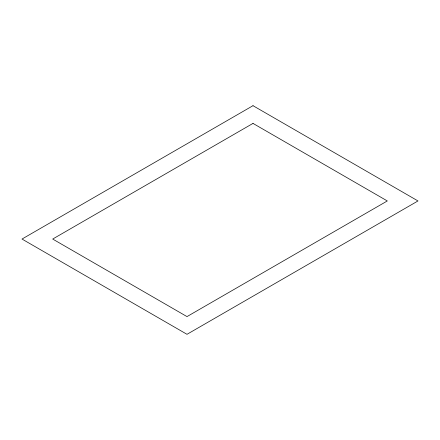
<?xml version="1.0" encoding="UTF-8"?>
<svg xmlns="http://www.w3.org/2000/svg" width="440" height="440" viewBox="0 0 440 440"><rect width="100%" height="100%" fill="white"/><g stroke="black" fill="none" stroke-linecap="round" stroke-linejoin="round"><path stroke-width="0.66" d="M253 105.688L22 239.052L187 334.312L418 200.948L253 105.688M253 123.404L52.69 239.052L187 316.597L387.31 200.948L253 123.404"/></g></svg>
